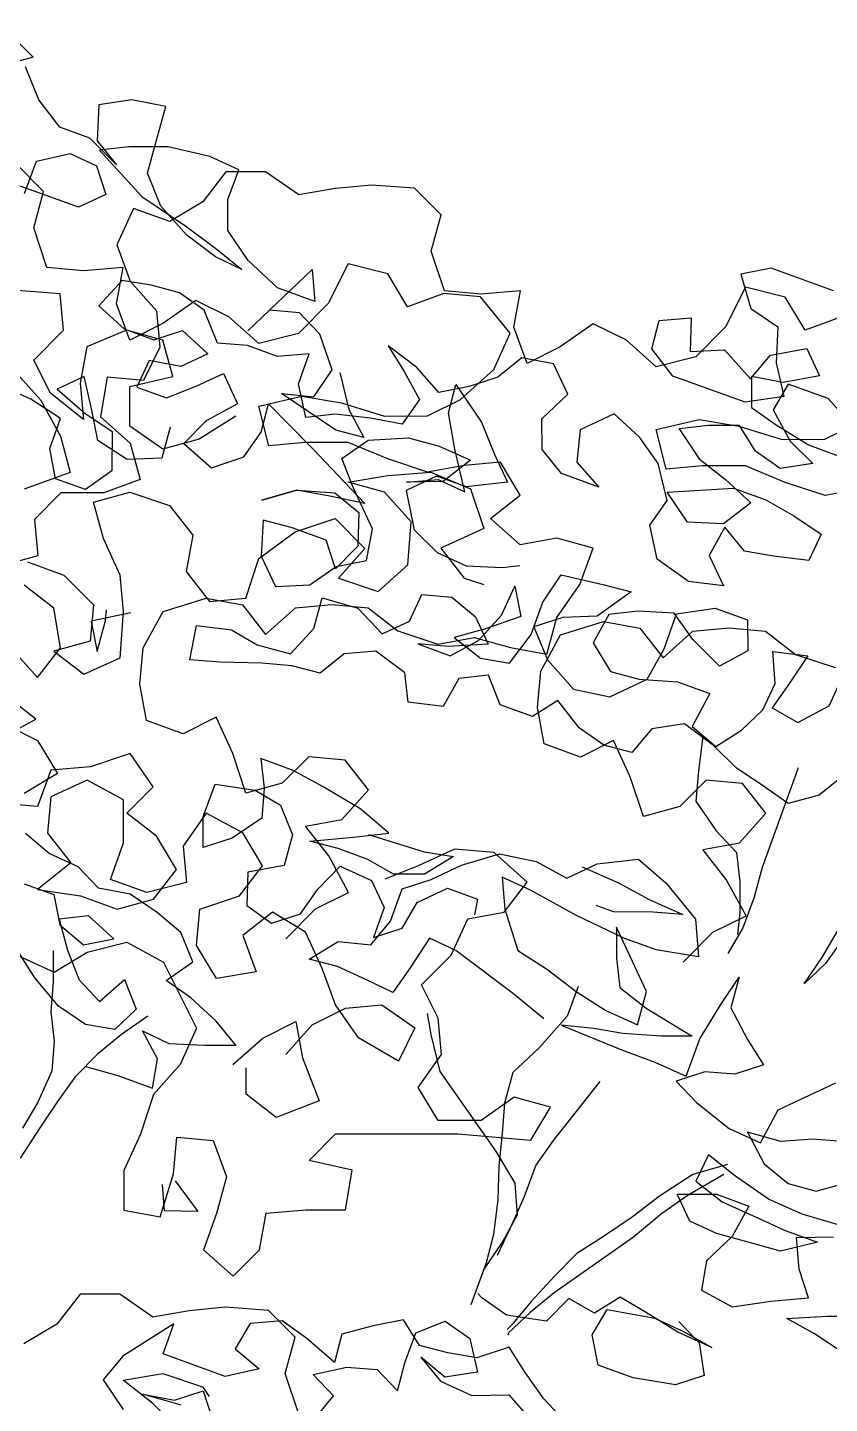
# Model space of a CAD drawing. Header units: millimetres. Extents: x 2622 to 2811, y 687 to 801.
# Drawn here: x 2711.2798 to 2711.5712, y 773.6423 to 774.1423 of the extents above; entities that cross this region are included whole.
import ezdxf

# ---------------------------------------------------------------- set-up
doc = ezdxf.new("R2010")
doc.units = ezdxf.units.MM
doc.layers.add('CHIOMA', color=94, linetype='Continuous')
doc.layers.add('tronco', color=36, linetype='Continuous')

msp = doc.modelspace()

# ---------------------------------------------------------------- linework, layer by layer
at = {"layer": 'CHIOMA'}
for p, q in [((2711.27103, 774.14234), (2711.28186, 774.13153)), ((2711.28186, 774.13153), (2711.26864, 774.12791)), ((2711.28395, 774.11602), (2711.27909, 774.12801)), ((2711.2916, 774.10608), (2711.28395, 774.11602)), ((2711.31772, 774.11604), (2711.3058, 774.11422)), ((2711.33012, 774.11358), (2711.31772, 774.11604)), ((2711.3058, 774.11422), (2711.30515, 774.10116)), ((2711.32643, 774.1006), (2711.33012, 774.11358)), ((2711.30244, 774.10214), (2711.2916, 774.10608)), ((2711.31223, 774.09246), (2711.30244, 774.10214)), ((2711.30515, 774.10116), (2711.31223, 774.09246)), ((2711.3234, 774.08942), (2711.32643, 774.1006)), ((2711.28306, 774.09383), (2711.2953, 774.09655)), ((2711.2953, 774.09655), (2711.30491, 774.09204)), ((2711.31666, 774.09903), (2711.30598, 774.09779)), ((2711.30598, 774.09779), (2711.32135, 774.08096)), ((2711.33095, 774.09896), (2711.31666, 774.09903)), ((2711.34607, 774.09552), (2711.33095, 774.09896)), ((2711.28569, 774.08279), (2711.27606, 774.0924)), ((2711.27879, 774.08208), (2711.28306, 774.09383)), ((2711.30491, 774.09204), (2711.30829, 774.08161)), ((2711.35659, 774.09068), (2711.34607, 774.09552)), ((2711.35265, 774.07983), (2711.35659, 774.09068)), ((2711.32826, 774.07743), (2711.3234, 774.08942)), ((2711.35195, 774.08987), (2711.34355, 774.07904)), ((2711.36637, 774.08988), (2711.35195, 774.08987)), ((2711.3784, 774.08148), (2711.36637, 774.08988)), ((2711.29843, 774.077), (2711.27493, 774.08553)), ((2711.28209, 774.06957), (2711.28569, 774.08279)), ((2711.30829, 774.08161), (2711.29843, 774.077)), ((2711.32135, 774.08096), (2711.33779, 774.06988)), ((2711.39162, 774.08389), (2711.3784, 774.08148)), ((2711.40484, 774.08511), (2711.39162, 774.08389)), ((2711.42047, 774.08392), (2711.40484, 774.08511)), ((2711.4301, 774.07431), (2711.42047, 774.08392)), ((2711.31831, 774.07661), (2711.31231, 774.06339)), ((2711.33153, 774.07182), (2711.31831, 774.07661)), ((2711.33771, 774.06684), (2711.32826, 774.07743)), ((2711.34355, 774.07904), (2711.33153, 774.07182)), ((2711.35266, 774.06857), (2711.35265, 774.07983)), ((2711.4265, 774.06109), (2711.4301, 774.07431)), ((2711.28692, 774.05515), (2711.28209, 774.06957)), ((2711.34815, 774.05896), (2711.33771, 774.06684)), ((2711.33779, 774.06988), (2711.34823, 774.062)), ((2711.35998, 774.05773), (2711.35266, 774.06857)), ((2711.31231, 774.06339), (2711.31713, 774.05017)), ((2711.34823, 774.062), (2711.35776, 774.05445)), ((2711.43132, 774.04667), (2711.4265, 774.06109)), ((2711.35776, 774.05445), (2711.34815, 774.05896)), ((2711.37067, 774.04772), (2711.35998, 774.05773)), ((2711.3963, 774.05645), (2711.3891, 774.04202)), ((2711.41073, 774.05286), (2711.3963, 774.05645)), ((2711.30014, 774.05396), (2711.28692, 774.05515)), ((2711.31456, 774.05517), (2711.30014, 774.05396)), ((2711.31217, 774.04195), (2711.31456, 774.05517)), ((2711.35991, 774.03218), (2711.38331, 774.05438)), ((2711.38331, 774.05438), (2711.38422, 774.0428)), ((2711.41795, 774.04085), (2711.41073, 774.05286)), ((2711.55005, 774.05489), (2711.53904, 774.05275)), ((2711.53904, 774.05275), (2711.54266, 774.04018)), ((2711.57264, 774.04669), (2711.55005, 774.05489)), ((2711.29173, 774.04554), (2711.27611, 774.04673)), ((2711.31418, 774.05047), (2711.30572, 774.04126)), ((2711.32478, 774.04867), (2711.31418, 774.05047)), ((2711.31713, 774.05017), (2711.32675, 774.03936)), ((2711.33505, 774.04596), (2711.32478, 774.04867)), ((2711.34401, 774.03964), (2711.33505, 774.04596)), ((2711.38422, 774.0428), (2711.37067, 774.04772)), ((2711.43117, 774.04567), (2711.41795, 774.04085)), ((2711.44439, 774.04448), (2711.43117, 774.04567)), ((2711.44455, 774.04548), (2711.43132, 774.04667)), ((2711.45897, 774.04669), (2711.44455, 774.04548)), ((2711.45658, 774.03347), (2711.45897, 774.04669)), ((2711.5407, 774.04797), (2711.53351, 774.03354)), ((2711.55513, 774.04438), (2711.5407, 774.04797)), ((2711.29295, 774.03232), (2711.29173, 774.04554)), ((2711.30572, 774.04126), (2711.31493, 774.03281)), ((2711.31699, 774.02873), (2711.31217, 774.04195)), ((2711.34102, 774.04318), (2711.32901, 774.03475)), ((2711.35304, 774.03718), (2711.34102, 774.04318)), ((2711.3891, 774.04202), (2711.37829, 774.03119)), ((2711.45522, 774.03126), (2711.44439, 774.04448)), ((2711.56236, 774.03236), (2711.55513, 774.04438)), ((2711.32675, 774.03936), (2711.32797, 774.02614)), ((2711.34886, 774.02765), (2711.34401, 774.03964)), ((2711.36387, 774.02757), (2711.35304, 774.03718)), ((2711.36771, 774.03958), (2711.35991, 774.03218)), ((2711.37864, 774.03869), (2711.36771, 774.03958)), ((2711.38604, 774.03088), (2711.37864, 774.03869)), ((2711.50669, 774.02561), (2711.50939, 774.03589)), ((2711.50939, 774.03589), (2711.52097, 774.0368)), ((2711.52097, 774.0368), (2711.52065, 774.02464)), ((2711.54266, 774.04018), (2711.55252, 774.03353)), ((2711.57557, 774.03718), (2711.56236, 774.03236)), ((2711.28214, 774.02149), (2711.29295, 774.03232)), ((2711.31579, 774.03234), (2711.30137, 774.02631)), ((2711.31493, 774.03281), (2711.32578, 774.02887)), ((2711.32901, 774.02874), (2711.31579, 774.03234)), ((2711.32901, 774.03475), (2711.31699, 774.02873)), ((2711.32578, 774.02887), (2711.33621, 774.03225)), ((2711.33621, 774.03225), (2711.34541, 774.02379)), ((2711.37829, 774.03119), (2711.36387, 774.02757)), ((2711.39057, 774.01799), (2711.38604, 774.03088)), ((2711.44922, 774.01804), (2711.45522, 774.03126)), ((2711.4614, 774.02025), (2711.45658, 774.03347)), ((2711.48542, 774.0347), (2711.47341, 774.02627)), ((2711.49745, 774.0287), (2711.48542, 774.0347)), ((2711.53351, 774.03354), (2711.5227, 774.02271)), ((2711.55252, 774.03353), (2711.55187, 774.02047)), ((2711.30137, 774.02631), (2711.29897, 774.01309)), ((2711.32797, 774.02614), (2711.32197, 774.01411)), ((2711.33263, 774.01553), (2711.32901, 774.02874)), ((2711.35979, 774.02676), (2711.34886, 774.02765)), ((2711.37064, 774.02282), (2711.35979, 774.02676)), ((2711.41089, 774.02662), (2711.41673, 774.01734)), ((2711.42133, 774.01874), (2711.41089, 774.02662)), ((2711.47341, 774.02627), (2711.4614, 774.02025)), ((2711.50828, 774.01909), (2711.49745, 774.0287)), ((2711.51433, 774.01568), (2711.50669, 774.02561)), ((2711.54982, 774.02326), (2711.56296, 774.02565)), ((2711.56296, 774.02565), (2711.56757, 774.01579)), ((2711.28816, 774.00947), (2711.28214, 774.02149)), ((2711.32406, 774.02131), (2711.31954, 774.0117)), ((2711.33556, 774.01918), (2711.32406, 774.02131)), ((2711.34541, 774.02379), (2711.33556, 774.01918)), ((2711.38222, 774.02373), (2711.37064, 774.02282)), ((2711.37828, 774.01288), (2711.38222, 774.02373)), ((2711.45945, 774.0223), (2711.45074, 774.01523)), ((2711.47095, 774.02017), (2711.45945, 774.0223)), ((2711.5227, 774.02271), (2711.50828, 774.01909)), ((2711.52065, 774.02464), (2711.53314, 774.02522)), ((2711.53314, 774.02522), (2711.54259, 774.01463)), ((2711.54259, 774.01463), (2711.54982, 774.02326)), ((2711.27493, 774.01788), (2711.28456, 774.00707)), ((2711.34115, 774.01204), (2711.35101, 774.01664)), ((2711.35101, 774.01664), (2711.35619, 774.00556)), ((2711.38392, 774.00813), (2711.39057, 774.01799)), ((2711.39328, 774.01701), (2711.39657, 774.00353)), ((2711.41673, 774.01734), (2711.42224, 774.00716)), ((2711.4293, 774.00971), (2711.42133, 774.01874)), ((2711.43721, 774.00721), (2711.44922, 774.01804)), ((2711.47613, 774.00908), (2711.47095, 774.02017)), ((2711.54055, 774.00616), (2711.51433, 774.01568)), ((2711.55187, 774.02047), (2711.55459, 774.00823)), ((2711.56757, 774.01579), (2711.55443, 774.0134)), ((2711.2811, 774.00724), (2711.26967, 774.0124)), ((2711.30048, 774.01555), (2711.29062, 774.01094)), ((2711.29062, 774.01094), (2711.30073, 774.00215)), ((2711.29897, 774.01309), (2711.30019, 773.99987)), ((2711.3032, 774.00331), (2711.30048, 774.01555)), ((2711.30875, 774.0153), (2711.30636, 774.00088)), ((2711.32197, 774.01411), (2711.30875, 774.0153)), ((2711.31701, 774.0119), (2711.33263, 774.01553)), ((2711.31702, 773.99748), (2711.31701, 774.0119)), ((2711.31954, 774.0117), (2711.33039, 774.00776)), ((2711.33039, 774.00776), (2711.34115, 774.01204)), ((2711.381, 774.00064), (2711.37828, 774.01288)), ((2711.44031, 774.01185), (2711.4293, 774.00971)), ((2711.43276, 774.00232), (2711.43546, 774.01259)), ((2711.43546, 774.01259), (2711.44484, 773.99896)), ((2711.45074, 774.01523), (2711.44031, 774.01185)), ((2711.54292, 774.01553), (2711.54293, 774.00428)), ((2711.55443, 774.0134), (2711.54292, 774.01553)), ((2711.55623, 774.01275), (2711.55082, 774.00346)), ((2711.5707, 774.0075), (2711.55623, 774.01275)), ((2711.29186, 774.00026), (2711.2811, 774.00724)), ((2711.28456, 774.00707), (2711.29178, 773.99385)), ((2711.30019, 773.99987), (2711.28816, 774.00947)), ((2711.36389, 774.00474), (2711.37951, 774.00836)), ((2711.37209, 774.00935), (2711.38392, 774.00813)), ((2711.39181, 773.99605), (2711.37209, 774.00935)), ((2711.37951, 774.00836), (2711.39394, 774.00597)), ((2711.39394, 774.00597), (2711.40957, 774.00117)), ((2711.42224, 774.00716), (2711.41592, 773.9982)), ((2711.4252, 774.00119), (2711.43721, 774.00721)), ((2711.46677, 774.0002), (2711.47613, 774.00908)), ((2711.55459, 774.00823), (2711.54055, 774.00616)), ((2711.58015, 773.99691), (2711.5707, 774.0075)), ((2711.30073, 774.00215), (2711.3106, 773.99551)), ((2711.30534, 773.9923), (2711.3032, 774.00331)), ((2711.30636, 774.00088), (2711.31718, 773.99127)), ((2711.35548, 774.00112), (2711.34227, 773.9927)), ((2711.35619, 774.00556), (2711.34477, 773.99947)), ((2711.36751, 773.99031), (2711.36389, 774.00474)), ((2711.36474, 773.99529), (2711.36744, 774.00556)), ((2711.36744, 774.00556), (2711.38314, 773.98964)), ((2711.39168, 774.00188), (2711.381, 774.00064)), ((2711.40442, 774.00033), (2711.39168, 774.00188)), ((2711.39657, 774.00353), (2711.40208, 773.99335)), ((2711.40957, 774.00117), (2711.4252, 774.00119)), ((2711.43515, 773.98917), (2711.43276, 774.00232)), ((2711.49298, 774.00194), (2711.48066, 773.99619)), ((2711.50219, 773.99349), (2711.49298, 774.00194)), ((2711.54293, 774.00428), (2711.55189, 773.99796)), ((2711.55082, 774.00346), (2711.5569, 773.99204)), ((2711.28793, 773.98941), (2711.29186, 774.00026)), ((2711.32905, 773.98908), (2711.31702, 773.99748)), ((2711.33163, 773.99708), (2711.3286, 773.9859)), ((2711.34477, 773.99947), (2711.33664, 773.99117)), ((2711.40208, 773.99335), (2711.39181, 773.99605)), ((2711.41592, 773.9982), (2711.40442, 774.00033)), ((2711.44484, 773.99896), (2711.44969, 773.98697)), ((2711.46678, 773.98895), (2711.46677, 774.0002)), ((2711.48066, 773.99619), (2711.47943, 773.98436)), ((2711.5083, 773.99625), (2711.52392, 773.99987)), ((2711.51192, 773.98183), (2711.5083, 773.99625)), ((2711.52724, 773.99769), (2711.51656, 773.99646)), ((2711.51656, 773.99646), (2711.52388, 773.98562)), ((2711.52392, 773.99987), (2711.53835, 773.99748)), ((2711.5385, 773.9977), (2711.52724, 773.99769)), ((2711.53835, 773.99748), (2711.55398, 773.99269)), ((2711.54434, 773.98842), (2711.5385, 773.9977)), ((2711.55189, 773.99796), (2711.56356, 773.99065)), ((2711.5696, 773.9927), (2711.58162, 773.99873)), ((2711.29178, 773.99385), (2711.2954, 773.98063)), ((2711.31611, 773.98532), (2711.30534, 773.9923)), ((2711.3106, 773.99551), (2711.31052, 773.98121)), ((2711.31718, 773.99127), (2711.3208, 773.97805)), ((2711.34227, 773.9927), (2711.32905, 773.98908)), ((2711.33664, 773.99117), (2711.34675, 773.98238)), ((2711.35842, 773.98633), (2711.36474, 773.99529)), ((2711.38073, 773.99153), (2711.36751, 773.99031)), ((2711.39636, 773.99154), (2711.38073, 773.99153)), ((2711.39399, 773.9857), (2711.4036, 773.99244)), ((2711.41079, 773.98555), (2711.39636, 773.99154)), ((2711.4036, 773.99244), (2711.41822, 773.99327)), ((2711.41822, 773.99327), (2711.4294, 773.99024)), ((2711.50893, 773.98388), (2711.50219, 773.99349)), ((2711.55398, 773.99269), (2711.5696, 773.9927)), ((2711.5569, 773.99204), (2711.56521, 773.98392)), ((2711.56356, 773.99065), (2711.57441, 773.98671)), ((2711.29007, 773.9784), (2711.28793, 773.98941)), ((2711.3286, 773.9859), (2711.31611, 773.98532)), ((2711.34675, 773.98238), (2711.35842, 773.98633)), ((2711.38314, 773.98964), (2711.40238, 773.96935)), ((2711.39827, 773.97494), (2711.39399, 773.9857)), ((2711.4294, 773.99024), (2711.44082, 773.98507)), ((2711.43869, 773.97357), (2711.43515, 773.98917)), ((2711.44969, 773.98697), (2711.4543, 773.97711)), ((2711.47385, 773.98024), (2711.46678, 773.98895)), ((2711.52388, 773.98562), (2711.53342, 773.97806)), ((2711.55329, 773.9821), (2711.54434, 773.98842)), ((2711.2954, 773.98063), (2711.27858, 773.97461)), ((2711.31052, 773.98121), (2711.30092, 773.97447)), ((2711.42522, 773.98075), (2711.41079, 773.98555)), ((2711.41079, 773.97954), (2711.42642, 773.98075)), ((2711.43844, 773.98317), (2711.42522, 773.98075)), ((2711.42642, 773.98075), (2711.44085, 773.97476)), ((2711.44082, 773.98507), (2711.43089, 773.97742)), ((2711.45166, 773.98438), (2711.43844, 773.98317)), ((2711.45888, 773.97237), (2711.45166, 773.98438)), ((2711.47943, 773.98436), (2711.48741, 773.97532)), ((2711.51222, 773.97041), (2711.50893, 773.98388)), ((2711.52514, 773.98305), (2711.51192, 773.98183)), ((2711.54076, 773.98306), (2711.52514, 773.98305)), ((2711.55519, 773.97706), (2711.54076, 773.98306)), ((2711.56521, 773.98392), (2711.55329, 773.9821)), ((2711.30092, 773.97447), (2711.29007, 773.9784)), ((2711.3208, 773.97805), (2711.30758, 773.97323)), ((2711.39637, 773.97712), (2711.41079, 773.97954)), ((2711.4096, 773.97353), (2711.39637, 773.97712)), ((2711.4285, 773.97931), (2711.41741, 773.97413)), ((2711.41749, 773.97717), (2711.42908, 773.97808)), ((2711.43089, 773.97742), (2711.41749, 773.97717)), ((2711.43935, 773.97538), (2711.4285, 773.97931)), ((2711.42908, 773.97808), (2711.43869, 773.97357)), ((2711.4543, 773.97711), (2711.43935, 773.97538)), ((2711.48741, 773.97532), (2711.47385, 773.98024)), ((2711.53342, 773.97806), (2711.54262, 773.96961)), ((2711.56962, 773.97227), (2711.55519, 773.97706)), ((2711.29196, 773.97322), (2711.28235, 773.96359)), ((2711.30758, 773.97323), (2711.29196, 773.97322)), ((2711.30382, 773.96982), (2711.31704, 773.97344)), ((2711.31704, 773.97344), (2711.33147, 773.96865)), ((2711.365, 773.97065), (2711.37757, 773.97427)), ((2711.37757, 773.97427), (2711.365, 773.97065)), ((2711.37757, 773.97427), (2711.39153, 773.97329)), ((2711.38907, 773.97214), (2711.37757, 773.97427)), ((2711.40238, 773.96935), (2711.38907, 773.97214)), ((2711.39153, 773.97329), (2711.40017, 773.96607)), ((2711.40518, 773.96016), (2711.39827, 773.97494)), ((2711.41922, 773.96272), (2711.4096, 773.97353)), ((2711.41741, 773.97413), (2711.42038, 773.95975)), ((2711.44085, 773.97476), (2711.44567, 773.96034)), ((2711.44807, 773.96394), (2711.45888, 773.97237)), ((2711.5123, 773.97345), (2711.53637, 773.97494)), ((2711.51962, 773.96261), (2711.5123, 773.97345)), ((2711.53637, 773.97494), (2711.54813, 773.97068)), ((2711.54813, 773.97068), (2711.55832, 773.96493)), ((2711.58284, 773.97469), (2711.56962, 773.97227)), ((2711.30744, 773.9566), (2711.30382, 773.96982)), ((2711.33147, 773.96865), (2711.33989, 773.95784)), ((2711.40017, 773.96607), (2711.39984, 773.95391)), ((2711.5059, 773.96145), (2711.51222, 773.97041)), ((2711.54262, 773.96961), (2711.53269, 773.96196)), ((2711.28235, 773.96359), (2711.28356, 773.95037)), ((2711.36542, 773.96333), (2711.36477, 773.95027)), ((2711.37569, 773.96063), (2711.36542, 773.96333)), ((2711.38834, 773.95604), (2711.37569, 773.96063)), ((2711.37715, 773.95907), (2711.39157, 773.96389)), ((2711.39157, 773.96389), (2711.4024, 773.95308)), ((2711.41803, 773.94709), (2711.41922, 773.96272)), ((2711.4589, 773.95434), (2711.44807, 773.96394)), ((2711.50862, 773.94921), (2711.5059, 773.96145)), ((2711.53269, 773.96196), (2711.51962, 773.96261)), ((2711.53326, 773.96073), (2711.52752, 773.95054)), ((2711.54033, 773.95202), (2711.53326, 773.96073)), ((2711.55832, 773.96493), (2711.56818, 773.95828)), ((2711.31346, 773.94339), (2711.30744, 773.9566)), ((2711.33989, 773.95784), (2711.3375, 773.94461)), ((2711.36394, 773.94944), (2711.37715, 773.95907)), ((2711.39172, 773.94561), (2711.38834, 773.95604)), ((2711.40305, 773.94865), (2711.40518, 773.96016)), ((2711.42038, 773.95975), (2711.42868, 773.95163)), ((2711.44567, 773.96034), (2711.43005, 773.95311)), ((2711.47212, 773.95675), (2711.4589, 773.95434)), ((2711.48534, 773.95316), (2711.47212, 773.95675)), ((2711.56818, 773.95828), (2711.56367, 773.94867)), ((2711.39984, 773.95391), (2711.39172, 773.94561)), ((2711.4024, 773.95308), (2711.3928, 773.94226)), ((2711.42868, 773.95163), (2711.4392, 773.94678)), ((2711.43005, 773.95311), (2711.43847, 773.9423)), ((2711.48055, 773.93993), (2711.48534, 773.95316)), ((2711.55093, 773.95022), (2711.54033, 773.95202)), ((2711.28356, 773.95037), (2711.27034, 773.94675)), ((2711.2798, 773.94816), (2711.29303, 773.94337)), ((2711.35915, 773.93501), (2711.36394, 773.94944)), ((2711.36477, 773.95027), (2711.36995, 773.93918)), ((2711.38244, 773.93977), (2711.39204, 773.94651)), ((2711.39204, 773.94651), (2711.40305, 773.94865)), ((2711.40722, 773.93746), (2711.41803, 773.94709)), ((2711.4392, 773.94678), (2711.45227, 773.94614)), ((2711.45227, 773.94614), (2711.45867, 773.94688)), ((2711.51996, 773.941), (2711.50862, 773.94921)), ((2711.52752, 773.95054), (2711.5327, 773.93945)), ((2711.56367, 773.94867), (2711.55093, 773.95022)), ((2711.29303, 773.94337), (2711.30386, 773.93256)), ((2711.31468, 773.93017), (2711.31346, 773.94339)), ((2711.3375, 773.94461), (2711.34593, 773.9338)), ((2711.3928, 773.94226), (2711.40722, 773.93746)), ((2711.43847, 773.9423), (2711.44569, 773.9399)), ((2711.46714, 773.93358), (2711.47379, 773.94344)), ((2711.47379, 773.94344), (2711.48891, 773.94)), ((2711.5327, 773.93945), (2711.51996, 773.941)), ((2711.28943, 773.93134), (2711.27861, 773.93975)), ((2711.36995, 773.93918), (2711.38244, 773.93977)), ((2711.41859, 773.92664), (2711.42311, 773.93626)), ((2711.42311, 773.93626), (2711.43403, 773.93536)), ((2711.45211, 773.9288), (2711.45695, 773.93932)), ((2711.45695, 773.93932), (2711.4591, 773.92831)), ((2711.47214, 773.92791), (2711.48055, 773.93993)), ((2711.49918, 773.93729), (2711.48678, 773.92849)), ((2711.48891, 773.94), (2711.49918, 773.93729)), ((2711.29185, 773.91692), (2711.28943, 773.93134)), ((2711.30386, 773.93256), (2711.30267, 773.91934)), ((2711.30818, 773.92682), (2711.30858, 773.93077)), ((2711.3291, 773.93018), (2711.34472, 773.935)), ((2711.34472, 773.935), (2711.35795, 773.93261)), ((2711.34593, 773.9338), (2711.35915, 773.93501)), ((2711.35795, 773.93261), (2711.36637, 773.9218)), ((2711.36637, 773.9218), (2711.37718, 773.93143)), ((2711.37718, 773.93143), (2711.3904, 773.93264)), ((2711.38384, 773.92391), (2711.38688, 773.93509)), ((2711.38688, 773.93509), (2711.39986, 773.9314)), ((2711.3904, 773.93264), (2711.40362, 773.93145)), ((2711.39986, 773.9314), (2711.40874, 773.92204)), ((2711.40362, 773.93145), (2711.41445, 773.92305)), ((2711.43403, 773.93536), (2711.44266, 773.92814)), ((2711.46288, 773.92182), (2711.46714, 773.93358)), ((2711.5157, 773.92925), (2711.52975, 773.93131)), ((2711.52975, 773.93131), (2711.5415, 773.92705)), ((2711.31738, 773.92962), (2711.303, 773.92665)), ((2711.303, 773.92665), (2711.30514, 773.91565)), ((2711.30514, 773.91565), (2711.30818, 773.92682)), ((2711.31349, 773.91334), (2711.31468, 773.93017)), ((2711.3219, 773.91695), (2711.3291, 773.93018)), ((2711.40874, 773.92204), (2711.41859, 773.92664)), ((2711.44266, 773.92814), (2711.44727, 773.91828)), ((2711.44366, 773.91959), (2711.45211, 773.9288)), ((2711.4591, 773.92831), (2711.4462, 773.92379)), ((2711.47429, 773.92791), (2711.46386, 773.92454)), ((2711.46855, 773.91468), (2711.47214, 773.92791)), ((2711.47351, 773.9217), (2711.48913, 773.92652)), ((2711.48678, 773.92849), (2711.47429, 773.92791)), ((2711.49105, 773.92899), (2711.48531, 773.9188)), ((2711.48913, 773.92652), (2711.50235, 773.92413)), ((2711.50173, 773.93023), (2711.49105, 773.92899)), ((2711.5148, 773.92958), (2711.50173, 773.93023)), ((2711.51111, 773.9166), (2711.5157, 773.92925)), ((2711.52154, 773.91997), (2711.5148, 773.92958)), ((2711.5415, 773.92705), (2711.54151, 773.91579)), ((2711.33883, 773.91263), (2711.34129, 773.92504)), ((2711.34129, 773.92504), (2711.35402, 773.92348)), ((2711.35402, 773.92348), (2711.36331, 773.91807)), ((2711.37539, 773.9147), (2711.38384, 773.92391)), ((2711.41445, 773.92305), (2711.42888, 773.91825)), ((2711.42888, 773.91825), (2711.4421, 773.92067)), ((2711.4462, 773.92379), (2711.43486, 773.92074)), ((2711.43486, 773.92074), (2711.4444, 773.91319)), ((2711.4421, 773.92067), (2711.45532, 773.91707)), ((2711.455, 773.91139), (2711.46288, 773.92182)), ((2711.46386, 773.92454), (2711.46872, 773.91254)), ((2711.46631, 773.90847), (2711.47351, 773.9217)), ((2711.50235, 773.92413), (2711.51078, 773.91332)), ((2711.51078, 773.91332), (2711.52159, 773.92294)), ((2711.52159, 773.92294), (2711.53481, 773.92416)), ((2711.53481, 773.92416), (2711.54803, 773.92297)), ((2711.54803, 773.92297), (2711.55886, 773.91456)), ((2711.27382, 773.91691), (2711.28345, 773.9061)), ((2711.28345, 773.9061), (2711.29185, 773.91692)), ((2711.30267, 773.91934), (2711.28945, 773.91572)), ((2711.28945, 773.91572), (2711.30027, 773.90731)), ((2711.32071, 773.90373), (2711.3219, 773.91695)), ((2711.36331, 773.91807), (2711.37539, 773.9147)), ((2711.40644, 773.91571), (2711.39486, 773.9148)), ((2711.41688, 773.90783), (2711.40644, 773.91571)), ((2711.42172, 773.91835), (2711.43347, 773.91408)), ((2711.43265, 773.91745), (2711.42172, 773.91835)), ((2711.44727, 773.91828), (2711.43265, 773.91745)), ((2711.43347, 773.91408), (2711.44366, 773.91959)), ((2711.45532, 773.91707), (2711.46855, 773.91468)), ((2711.48531, 773.9188), (2711.49172, 773.90829)), ((2711.50503, 773.9055), (2711.51111, 773.9166)), ((2711.53132, 773.91028), (2711.52154, 773.91997)), ((2711.54151, 773.91579), (2711.53132, 773.91028)), ((2711.30027, 773.90731), (2711.31349, 773.91334)), ((2711.34976, 773.91173), (2711.33883, 773.91263)), ((2711.36495, 773.91133), (2711.34976, 773.91173)), ((2711.37588, 773.91043), (2711.36495, 773.91133)), ((2711.39486, 773.9148), (2711.38615, 773.90773)), ((2711.4444, 773.91319), (2711.455, 773.91139)), ((2711.46872, 773.91254), (2711.47817, 773.90195)), ((2711.55062, 773.91555), (2711.56336, 773.914)), ((2711.55154, 773.90397), (2711.55062, 773.91555)), ((2711.56336, 773.914), (2711.55671, 773.90414)), ((2711.55886, 773.91456), (2711.57329, 773.90977)), ((2711.38615, 773.90773), (2711.37588, 773.91043)), ((2711.41812, 773.89715), (2711.41688, 773.90783)), ((2711.4366, 773.90579), (2711.43085, 773.8956)), ((2711.44728, 773.90703), (2711.4366, 773.90579)), ((2711.45156, 773.89627), (2711.44728, 773.90703)), ((2711.46512, 773.89525), (2711.46631, 773.90847)), ((2711.49172, 773.90829), (2711.50199, 773.90558)), ((2711.57109, 773.89585), (2711.57593, 773.90637)), ((2711.32313, 773.89051), (2711.32071, 773.90373)), ((2711.47817, 773.90195), (2711.49148, 773.89917)), ((2711.49148, 773.89917), (2711.50503, 773.9055)), ((2711.50199, 773.90558), (2711.51596, 773.9046)), ((2711.51596, 773.9046), (2711.52771, 773.90034)), ((2711.54702, 773.89435), (2711.55154, 773.90397)), ((2711.55671, 773.90414), (2711.55039, 773.89518)), ((2711.28289, 773.89099), (2711.27336, 773.89854)), ((2711.43085, 773.8956), (2711.41812, 773.89715)), ((2711.46331, 773.892), (2711.45156, 773.89627)), ((2711.47259, 773.89784), (2711.46331, 773.892)), ((2711.48023, 773.8879), (2711.47259, 773.89784)), ((2711.52771, 773.90034), (2711.52131, 773.88834)), ((2711.55968, 773.88976), (2711.57109, 773.89585)), ((2711.27271, 773.88548), (2711.28289, 773.89099)), ((2711.34837, 773.89173), (2711.33635, 773.88571)), ((2711.35439, 773.87852), (2711.34837, 773.89173)), ((2711.46753, 773.88203), (2711.46512, 773.89525)), ((2711.53922, 773.88696), (2711.54702, 773.89435)), ((2711.55039, 773.89518), (2711.55968, 773.88976)), ((2711.27144, 773.88926), (2711.28347, 773.88326)), ((2711.33635, 773.88571), (2711.32313, 773.89051)), ((2711.48919, 773.88158), (2711.48023, 773.8879)), ((2711.50669, 773.88751), (2711.49946, 773.87888)), ((2711.5186, 773.88933), (2711.50669, 773.88751)), ((2711.52904, 773.88144), (2711.5186, 773.88933)), ((2711.52131, 773.88834), (2711.52994, 773.88112)), ((2711.52994, 773.88112), (2711.53922, 773.88696)), ((2711.28347, 773.88326), (2711.29069, 773.87125)), ((2711.48076, 773.87723), (2711.46753, 773.88203)), ((2711.49277, 773.88325), (2711.48076, 773.87723)), ((2711.49946, 773.87888), (2711.48919, 773.88158)), ((2711.4988, 773.87003), (2711.49277, 773.88325)), ((2711.52518, 773.88489), (2711.52362, 773.87216)), ((2711.53734, 773.87332), (2711.52904, 773.88144)), ((2711.31713, 773.87848), (2711.30271, 773.87366)), ((2711.32555, 773.86647), (2711.31713, 773.87848)), ((2711.35921, 773.8641), (2711.35439, 773.87852)), ((2711.36465, 773.87666), (2711.36589, 773.86598)), ((2711.3764, 773.87239), (2711.36465, 773.87666)), ((2711.38204, 773.87734), (2711.37243, 773.86771)), ((2711.39526, 773.87615), (2711.38204, 773.87734)), ((2711.40368, 773.86534), (2711.39526, 773.87615)), ((2711.29069, 773.87125), (2711.27868, 773.86402)), ((2711.28829, 773.87245), (2711.28349, 773.85922)), ((2711.30271, 773.87366), (2711.28829, 773.87245)), ((2711.38749, 773.86632), (2711.3764, 773.87239)), ((2711.5472, 773.86667), (2711.53734, 773.87332)), ((2711.30151, 773.86885), (2711.28829, 773.86283)), ((2711.31474, 773.86165), (2711.30151, 773.86885)), ((2711.31595, 773.85684), (2711.32555, 773.86647)), ((2711.34371, 773.85561), (2711.34798, 773.86737)), ((2711.34798, 773.86737), (2711.36252, 773.86516)), ((2711.37243, 773.86771), (2711.35921, 773.8641)), ((2711.36589, 773.86598), (2711.36499, 773.85505)), ((2711.40097, 773.85836), (2711.38749, 773.86632)), ((2711.50362, 773.85561), (2711.4988, 773.87003)), ((2711.52644, 773.86886), (2711.51684, 773.85923)), ((2711.53967, 773.86767), (2711.52644, 773.86886)), ((2711.54809, 773.85686), (2711.53967, 773.86767)), ((2711.55616, 773.86035), (2711.5472, 773.86667)), ((2711.5762, 773.87047), (2711.5675, 773.86339)), ((2711.28829, 773.86283), (2711.2871, 773.84961)), ((2711.31475, 773.84603), (2711.31474, 773.86165)), ((2711.36252, 773.86516), (2711.37181, 773.85974)), ((2711.39408, 773.85451), (2711.40368, 773.86534)), ((2711.5675, 773.86339), (2711.55616, 773.86035)), ((2711.28349, 773.85922), (2711.27027, 773.86041)), ((2711.32677, 773.84844), (2711.31595, 773.85684)), ((2711.34479, 773.85687), (2711.33639, 773.84484)), ((2711.34372, 773.84436), (2711.34371, 773.85561)), ((2711.35802, 773.84967), (2711.34479, 773.85687)), ((2711.37181, 773.85974), (2711.37608, 773.84898)), ((2711.41108, 773.84958), (2711.40097, 773.85836)), ((2711.51684, 773.85923), (2711.50362, 773.85561)), ((2711.53849, 773.84603), (2711.54809, 773.85686)), ((2711.36499, 773.85505), (2711.35415, 773.84773)), ((2711.38086, 773.8521), (2711.39408, 773.85451)), ((2711.38928, 773.84129), (2711.38086, 773.8521)), ((2711.28769, 773.84219), (2711.27906, 773.84941)), ((2711.2871, 773.84961), (2711.29553, 773.8388)), ((2711.30996, 773.8328), (2711.31475, 773.84603)), ((2711.33399, 773.83643), (2711.32677, 773.84844)), ((2711.35415, 773.84773), (2711.34372, 773.84436)), ((2711.36525, 773.83766), (2711.35802, 773.84967)), ((2711.37608, 773.84898), (2711.37305, 773.83781)), ((2711.38241, 773.84668), (2711.39827, 773.84809)), ((2711.39268, 773.84398), (2711.38241, 773.84668)), ((2711.39827, 773.84809), (2711.41108, 773.84958)), ((2711.40377, 773.84916), (2711.42399, 773.84285)), ((2711.52527, 773.84361), (2711.53849, 773.84603)), ((2711.29821, 773.83735), (2711.28769, 773.84219)), ((2711.33639, 773.84484), (2711.33761, 773.83162)), ((2711.39651, 773.82807), (2711.38928, 773.84129)), ((2711.40353, 773.84004), (2711.39268, 773.84398)), ((2711.43496, 773.84373), (2711.42174, 773.83771)), ((2711.42399, 773.84285), (2711.43458, 773.84105)), ((2711.43458, 773.84105), (2711.42407, 773.83463)), ((2711.44938, 773.84254), (2711.43496, 773.84373)), ((2711.43754, 773.83793), (2711.45134, 773.84213)), ((2711.46141, 773.83174), (2711.44938, 773.84254)), ((2711.45134, 773.84213), (2711.46465, 773.83934)), ((2711.53369, 773.8328), (2711.52527, 773.84361)), ((2711.29553, 773.8388), (2711.28352, 773.82917)), ((2711.30561, 773.82955), (2711.29821, 773.83735)), ((2711.32559, 773.8256), (2711.33399, 773.83643)), ((2711.35684, 773.82683), (2711.36525, 773.83766)), ((2711.37305, 773.83781), (2711.35991, 773.83541)), ((2711.3853, 773.82927), (2711.39343, 773.83757)), ((2711.39343, 773.83757), (2711.40485, 773.8324)), ((2711.41282, 773.83463), (2711.40353, 773.84004)), ((2711.42174, 773.83771), (2711.40972, 773.83289)), ((2711.42646, 773.83274), (2711.43754, 773.83793)), ((2711.46465, 773.83934), (2711.47575, 773.83327)), ((2711.47575, 773.83327), (2711.48684, 773.83845)), ((2711.48133, 773.83738), (2711.49456, 773.83155)), ((2711.48684, 773.83845), (2711.50179, 773.84019)), ((2711.50179, 773.84019), (2711.5119, 773.8314)), ((2711.27858, 773.83117), (2711.28942, 773.82724)), ((2711.32318, 773.828), (2711.30996, 773.8328)), ((2711.33761, 773.83162), (2711.32318, 773.828)), ((2711.35991, 773.83541), (2711.35959, 773.82326)), ((2711.40485, 773.8324), (2711.40946, 773.82255)), ((2711.42407, 773.83463), (2711.41282, 773.83463)), ((2711.41602, 773.82937), (2711.42646, 773.83274)), ((2711.45233, 773.83358), (2711.45325, 773.822)), ((2711.46285, 773.82874), (2711.45233, 773.83358)), ((2711.45301, 773.82091), (2711.46141, 773.83174)), ((2711.49456, 773.83155), (2711.50566, 773.82548)), ((2711.5119, 773.8314), (2711.52251, 773.81834)), ((2711.54091, 773.81959), (2711.53369, 773.8328)), ((2711.28352, 773.82917), (2711.29915, 773.82678)), ((2711.28942, 773.82724), (2711.29157, 773.81623)), ((2711.29915, 773.82678), (2711.31237, 773.82198)), ((2711.31711, 773.82742), (2711.30561, 773.82955)), ((2711.31237, 773.82198), (2711.32559, 773.8256)), ((2711.32697, 773.82077), (2711.31711, 773.82742)), ((2711.34242, 773.82201), (2711.35684, 773.82683)), ((2711.37898, 773.82031), (2711.3853, 773.82927)), ((2711.38449, 773.82205), (2711.39651, 773.82807)), ((2711.41176, 773.81762), (2711.41602, 773.82937)), ((2711.42137, 773.82436), (2711.43246, 773.82954)), ((2711.43246, 773.82954), (2711.4433, 773.82561)), ((2711.4433, 773.82561), (2711.44224, 773.81986)), ((2711.47904, 773.8198), (2711.46285, 773.82874)), ((2711.3356, 773.81355), (2711.32697, 773.82077)), ((2711.34123, 773.80879), (2711.34242, 773.82201)), ((2711.36887, 773.82083), (2711.35806, 773.81241)), ((2711.35959, 773.82326), (2711.36855, 773.81693)), ((2711.38089, 773.81363), (2711.36887, 773.82083)), ((2711.37368, 773.81122), (2711.38449, 773.82205)), ((2711.40946, 773.82255), (2711.40552, 773.8117)), ((2711.41595, 773.81507), (2711.42137, 773.82436)), ((2711.43979, 773.81849), (2711.45301, 773.82091)), ((2711.45325, 773.822), (2711.45802, 773.80697)), ((2711.49276, 773.82096), (2711.48644, 773.82325)), ((2711.50706, 773.82088), (2711.49276, 773.82096)), ((2711.50566, 773.82548), (2711.51799, 773.81999)), ((2711.51799, 773.81999), (2711.50706, 773.82088)), ((2711.302, 773.8196), (2711.29132, 773.81837)), ((2711.29132, 773.81837), (2711.29437, 773.80703)), ((2711.29157, 773.81623), (2711.3002, 773.80901)), ((2711.31121, 773.81115), (2711.302, 773.8196)), ((2711.36855, 773.81693), (2711.37898, 773.82031)), ((2711.40454, 773.80899), (2711.41176, 773.81762)), ((2711.43379, 773.80527), (2711.43979, 773.81849)), ((2711.49647, 773.81143), (2711.47904, 773.8198)), ((2711.52251, 773.81834), (2711.52366, 773.80463)), ((2711.5289, 773.81357), (2711.54091, 773.81959)), ((2711.3002, 773.80901), (2711.31121, 773.81115)), ((2711.33988, 773.80279), (2711.3356, 773.81355)), ((2711.35806, 773.81241), (2711.36288, 773.79919)), ((2711.38692, 773.80041), (2711.38089, 773.81363)), ((2711.40552, 773.8117), (2711.41595, 773.81507)), ((2711.42589, 773.81147), (2711.41892, 773.8007)), ((2711.43551, 773.80695), (2711.42589, 773.81147)), ((2711.49383, 773.81545), (2711.49384, 773.8042)), ((2711.50478, 773.79204), (2711.49383, 773.81545)), ((2711.50822, 773.80716), (2711.49647, 773.81143)), ((2711.51809, 773.80274), (2711.5289, 773.81357)), ((2711.28254, 773.797), (2711.2767, 773.80628)), ((2711.28955, 773.79912), (2711.30157, 773.80635)), ((2711.29437, 773.80703), (2711.29864, 773.79627)), ((2711.30157, 773.80635), (2711.31599, 773.80997)), ((2711.31599, 773.80997), (2711.32922, 773.80277)), ((2711.34846, 773.79677), (2711.34123, 773.80879)), ((2711.38219, 773.8038), (2711.3927, 773.81021)), ((2711.3927, 773.81021), (2711.40454, 773.80899)), ((2711.45639, 773.79119), (2711.43551, 773.80695)), ((2711.45802, 773.80697), (2711.46879, 773.79999)), ((2711.52366, 773.80463), (2711.50822, 773.80716)), ((2711.27633, 773.80512), (2711.28955, 773.79912)), ((2711.32922, 773.80277), (2711.34126, 773.77874)), ((2711.33027, 773.79604), (2711.33988, 773.80279)), ((2711.39246, 773.80109), (2711.38219, 773.8038)), ((2711.40298, 773.79625), (2711.39246, 773.80109)), ((2711.41892, 773.8007), (2711.4126, 773.79174)), ((2711.42298, 773.79444), (2711.43379, 773.80527)), ((2711.49384, 773.8042), (2711.49508, 773.79352)), ((2711.29109, 773.78674), (2711.28254, 773.797)), ((2711.2892, 773.79561), (2711.2883, 773.78468)), ((2711.29864, 773.79627), (2711.30604, 773.78847)), ((2711.30604, 773.78847), (2711.31508, 773.79644)), ((2711.31508, 773.79644), (2711.31935, 773.78569)), ((2711.33923, 773.78972), (2711.33027, 773.79604)), ((2711.36288, 773.79919), (2711.34846, 773.79677)), ((2711.39174, 773.7872), (2711.38692, 773.80041)), ((2711.4126, 773.79174), (2711.40298, 773.79625)), ((2711.46879, 773.79999), (2711.47923, 773.79211)), ((2711.53173, 773.78738), (2711.53837, 773.79724)), ((2711.53837, 773.79724), (2711.53534, 773.78607)), ((2711.429, 773.78242), (2711.42298, 773.79444)), ((2711.4674, 773.78208), (2711.45639, 773.79119)), ((2711.47988, 773.79392), (2711.47594, 773.78307)), ((2711.47923, 773.79211), (2711.48999, 773.78513)), ((2711.49508, 773.79352), (2711.50462, 773.78596)), ((2711.50142, 773.77997), (2711.50478, 773.79204)), ((2711.30095, 773.78009), (2711.29109, 773.78674)), ((2711.31935, 773.78569), (2711.31155, 773.77829)), ((2711.34844, 773.78127), (2711.33923, 773.78972)), ((2711.38333, 773.77998), (2711.39534, 773.786)), ((2711.40016, 773.77518), (2711.39174, 773.7872)), ((2711.39534, 773.786), (2711.40856, 773.78721)), ((2711.40856, 773.78721), (2711.42059, 773.77881)), ((2711.50462, 773.78596), (2711.52138, 773.77579)), ((2711.52409, 773.7748), (2711.53173, 773.78738)), ((2711.53534, 773.78607), (2711.54143, 773.77465)), ((2711.35551, 773.77256), (2711.34844, 773.78127)), ((2711.3653, 773.77515), (2711.37732, 773.78117)), ((2711.37732, 773.78117), (2711.37973, 773.76795)), ((2711.43022, 773.7692), (2711.429, 773.78242)), ((2711.48999, 773.78513), (2711.50142, 773.77997)), ((2711.31155, 773.77829), (2711.30095, 773.78009)), ((2711.32158, 773.77772), (2711.33119, 773.7732)), ((2711.32709, 773.76753), (2711.32158, 773.77772)), ((2711.34126, 773.77874), (2711.33526, 773.76551)), ((2711.37372, 773.76915), (2711.38333, 773.77998)), ((2711.42059, 773.77881), (2711.41459, 773.76678)), ((2711.47373, 773.77978), (2711.496, 773.77068)), ((2711.48556, 773.77856), (2711.47373, 773.77978)), ((2711.49616, 773.77676), (2711.48556, 773.77856)), ((2711.51013, 773.77578), (2711.49616, 773.77676)), ((2711.52138, 773.77579), (2711.51013, 773.77578)), ((2711.33119, 773.7732), (2711.34426, 773.77256)), ((2711.34426, 773.77256), (2711.35551, 773.77256)), ((2711.35449, 773.76553), (2711.3653, 773.77515)), ((2711.41459, 773.76678), (2711.40016, 773.77518)), ((2711.496, 773.77068), (2711.50775, 773.76641)), ((2711.51917, 773.76124), (2711.52409, 773.7748)), ((2711.54143, 773.77465), (2711.54727, 773.76537)), ((2711.32529, 773.75693), (2711.32709, 773.76753)), ((2711.37973, 773.76795), (2711.38576, 773.75233)), ((2711.42181, 773.75717), (2711.43022, 773.7692)), ((2711.50775, 773.76641), (2711.51917, 773.76124)), ((2711.30055, 773.76489), (2711.31263, 773.76153)), ((2711.31263, 773.76153), (2711.32529, 773.75693)), ((2711.33526, 773.76551), (2711.32566, 773.75468)), ((2711.35931, 773.75471), (2711.3593, 773.76433)), ((2711.52591, 773.76289), (2711.51548, 773.75952)), ((2711.53684, 773.76199), (2711.52591, 773.76289)), ((2711.54727, 773.76537), (2711.53684, 773.76199)), ((2711.42904, 773.74516), (2711.42181, 773.75717)), ((2711.51548, 773.75952), (2711.52288, 773.75172)), ((2711.55262, 773.74911), (2711.57356, 773.7589)), ((2711.32566, 773.75468), (2711.32086, 773.74025)), ((2711.37014, 773.74631), (2711.35931, 773.75471)), ((2711.38576, 773.75233), (2711.37014, 773.74631)), ((2711.45668, 773.7536), (2711.44466, 773.74517)), ((2711.4699, 773.75001), (2711.45668, 773.7536)), ((2711.52288, 773.75172), (2711.53479, 773.74228)), ((2711.4627, 773.73798), (2711.4699, 773.75001)), ((2711.54622, 773.73711), (2711.55262, 773.74911)), ((2711.44466, 773.74517), (2711.42904, 773.74516)), ((2711.53479, 773.74228), (2711.54622, 773.73711)), ((2711.54145, 773.74088), (2711.54754, 773.72947)), ((2711.55353, 773.73752), (2711.54145, 773.74088)), ((2711.32086, 773.74025), (2711.31486, 773.72703)), ((2711.33289, 773.72584), (2711.33408, 773.73906)), ((2711.33408, 773.73906), (2711.34731, 773.73787)), ((2711.34731, 773.73787), (2711.35213, 773.72466)), ((2711.38217, 773.73069), (2711.39178, 773.74032)), ((2711.39178, 773.74032), (2711.43625, 773.74036)), ((2711.43625, 773.74036), (2711.4627, 773.73798)), ((2711.56511, 773.73843), (2711.55353, 773.73752)), ((2711.57604, 773.73754), (2711.56511, 773.73843)), ((2711.3978, 773.7271), (2711.38217, 773.73069)), ((2711.52724, 773.73274), (2711.52273, 773.72313)), ((2711.53678, 773.72519), (2711.52724, 773.73274)), ((2711.31486, 773.72703), (2711.31488, 773.7126)), ((2711.3281, 773.71021), (2711.33289, 773.72584)), ((2711.39541, 773.71268), (2711.3978, 773.7271)), ((2711.53414, 773.72921), (2711.52158, 773.72559)), ((2711.54754, 773.72947), (2711.55617, 773.72224)), ((2711.32959, 773.71241), (2711.32892, 773.72186)), ((2711.33352, 773.72326), (2711.34175, 773.71209)), ((2711.35213, 773.72466), (2711.34853, 773.71143)), ((2711.53283, 773.7256), (2711.51986, 773.71803)), ((2711.52273, 773.72313), (2711.53226, 773.71557)), ((2711.54902, 773.71665), (2711.53678, 773.72519)), ((2711.55617, 773.72224), (2711.56644, 773.71954)), ((2711.56644, 773.71954), (2711.57777, 773.72259)), ((2711.51591, 773.71844), (2711.53021, 773.71837)), ((2711.52052, 773.70858), (2711.51591, 773.71844)), ((2711.53021, 773.71837), (2711.54196, 773.7141)), ((2711.56135, 773.71116), (2711.54902, 773.71665)), ((2711.31488, 773.7126), (2711.3281, 773.71021)), ((2711.34175, 773.71209), (2711.32959, 773.71241)), ((2711.34853, 773.71143), (2711.34374, 773.6982)), ((2711.36417, 773.69822), (2711.36656, 773.71145)), ((2711.36656, 773.71145), (2711.38099, 773.71266)), ((2711.38099, 773.71266), (2711.39541, 773.71268)), ((2711.53226, 773.71557), (2711.54459, 773.71008)), ((2711.54196, 773.7141), (2711.53589, 773.70301)), ((2711.57614, 773.70681), (2711.56135, 773.71116)), ((2711.53013, 773.70407), (2711.52052, 773.70858)), ((2711.54459, 773.71008), (2711.55511, 773.70524)), ((2711.53589, 773.70301), (2711.52653, 773.69413)), ((2711.54041, 773.70137), (2711.53013, 773.70407)), ((2711.55339, 773.69768), (2711.54041, 773.70137)), ((2711.56686, 773.70097), (2711.55339, 773.69768)), ((2711.55511, 773.70524), (2711.56686, 773.70097)), ((2711.5593, 773.70269), (2711.57269, 773.70295)), ((2711.56021, 773.69111), (2711.5593, 773.70269)), ((2711.34374, 773.6982), (2711.35456, 773.6886)), ((2711.35456, 773.6886), (2711.36417, 773.69822)), ((2711.52653, 773.69413), (2711.52473, 773.68353)), ((2711.56359, 773.68068), (2711.56021, 773.69111)), ((2711.29893, 773.68205), (2711.29052, 773.67122)), ((2711.31335, 773.68206), (2711.29893, 773.68205)), ((2711.32538, 773.67366), (2711.31335, 773.68206)), ((2711.52473, 773.68353), (2711.53582, 773.67746)), ((2711.54987, 773.67952), (2711.56359, 773.68068)), ((2711.3386, 773.67607), (2711.32538, 773.67366)), ((2711.35182, 773.67729), (2711.3386, 773.67607)), ((2711.36745, 773.6761), (2711.35182, 773.67729)), ((2711.37707, 773.66649), (2711.36745, 773.6761)), ((2711.48505, 773.66724), (2711.49047, 773.67652)), ((2711.49047, 773.67652), (2711.50773, 773.67333)), ((2711.53582, 773.67746), (2711.54987, 773.67952)), ((2711.29052, 773.67122), (2711.27851, 773.664)), ((2711.33306, 773.67125), (2711.3145, 773.65957)), ((2711.32913, 773.6604), (2711.33306, 773.67125)), ((2711.36075, 773.67143), (2711.35533, 773.66215)), ((2711.37233, 773.67234), (2711.36075, 773.67143)), ((2711.38129, 773.66602), (2711.37233, 773.67234)), ((2711.41645, 773.6727), (2711.40544, 773.67056)), ((2711.42229, 773.66342), (2711.41645, 773.6727)), ((2711.42089, 773.66802), (2711.43165, 773.6723)), ((2711.43165, 773.6723), (2711.44061, 773.66598)), ((2711.51611, 773.66824), (2711.50444, 773.67555)), ((2711.50773, 773.67333), (2711.51824, 773.66849)), ((2711.51652, 773.67219), (2711.52392, 773.66439)), ((2711.55579, 773.67328), (2711.57041, 773.67411)), ((2711.56598, 773.66753), (2711.55579, 773.67328)), ((2711.57041, 773.67411), (2711.58166, 773.67412)), ((2711.37348, 773.65327), (2711.37707, 773.66649)), ((2711.3914, 773.65724), (2711.38129, 773.66602)), ((2711.39411, 773.66751), (2711.3914, 773.65724)), ((2711.40544, 773.67056), (2711.39411, 773.66751)), ((2711.41695, 773.65717), (2711.42089, 773.66802)), ((2711.44061, 773.66598), (2711.44333, 773.65374)), ((2711.4872, 773.65623), (2711.48505, 773.66724)), ((2711.52844, 773.66275), (2711.51611, 773.66824)), ((2711.51824, 773.66849), (2711.52844, 773.66275)), ((2711.5857, 773.65424), (2711.56598, 773.66753)), ((2711.35533, 773.66215), (2711.36396, 773.65492)), ((2711.43256, 773.66071), (2711.42229, 773.66342)), ((2711.44316, 773.65891), (2711.43256, 773.66071)), ((2711.45482, 773.66286), (2711.44316, 773.65891)), ((2711.46066, 773.65358), (2711.45482, 773.66286)), ((2711.52392, 773.66439), (2711.52573, 773.65247)), ((2711.3145, 773.65957), (2711.30728, 773.65094)), ((2711.35172, 773.6522), (2711.32913, 773.6604)), ((2711.41425, 773.6469), (2711.41695, 773.65717)), ((2711.42278, 773.65915), (2711.42986, 773.65044)), ((2711.43142, 773.65192), (2711.42278, 773.65915)), ((2711.49985, 773.65164), (2711.4872, 773.65623)), ((2711.30728, 773.65094), (2711.3146, 773.6401)), ((2711.31458, 773.65081), (2711.329, 773.65323)), ((2711.32541, 773.6424), (2711.31458, 773.65081)), ((2711.329, 773.65323), (2711.34343, 773.64843)), ((2711.36396, 773.65492), (2711.35172, 773.6522)), ((2711.3783, 773.63885), (2711.37348, 773.65327)), ((2711.38368, 773.65288), (2711.39592, 773.6556)), ((2711.39108, 773.64508), (2711.38368, 773.65288)), ((2711.39592, 773.6556), (2711.40685, 773.6547)), ((2711.40685, 773.6547), (2711.41425, 773.6469)), ((2711.44333, 773.65374), (2711.43142, 773.65192)), ((2711.4674, 773.64398), (2711.46066, 773.65358)), ((2711.5153, 773.6491), (2711.49985, 773.65164)), ((2711.52573, 773.65247), (2711.5153, 773.6491)), ((2711.32174, 773.64569), (2711.33324, 773.64356)), ((2711.33563, 773.64168), (2711.32174, 773.64569)), ((2711.33324, 773.64356), (2711.34368, 773.64694)), ((2711.34343, 773.64843), (2711.34584, 773.64483)), ((2711.34368, 773.64694), (2711.34705, 773.63651)), ((2711.42986, 773.65044), (2711.44128, 773.64527)), ((2711.33624, 773.6316), (2711.32541, 773.6424)), ((2711.38386, 773.63645), (2711.39108, 773.64508)), ((2711.44128, 773.64527), (2711.45467, 773.64553)), ((2711.45467, 773.64553), (2711.46264, 773.6365)), ((2711.4748, 773.63618), (2711.4674, 773.64398))]:
    msp.add_line(p, q, dxfattribs=at)
at = {"layer": 'tronco'}
for p, q in [((2711.52362, 773.87216), (2711.52273, 773.86123)), ((2711.55985, 773.87333), (2711.54673, 773.83717)), ((2711.52273, 773.86123), (2711.53004, 773.85039)), ((2711.53004, 773.85039), (2711.53744, 773.84259)), ((2711.53744, 773.84259), (2711.53868, 773.83191)), ((2711.54673, 773.83717), (2711.5437, 773.826)), ((2711.53868, 773.83191), (2711.53869, 773.82066)), ((2711.5437, 773.826), (2711.53976, 773.81515)), ((2711.53869, 773.82066), (2711.53787, 773.81277)), ((2711.58248, 773.82011), (2711.56984, 773.80219)), ((2711.53976, 773.81515), (2711.53434, 773.80586)), ((2711.56869, 773.80465), (2711.5741, 773.81394)), ((2711.28919, 773.80686), (2711.2892, 773.79561)), ((2711.56204, 773.79479), (2711.56869, 773.80465)), ((2711.56984, 773.80219), (2711.56204, 773.79479)), ((2711.2883, 773.78468), (2711.28954, 773.774)), ((2711.32355, 773.78314), (2711.31394, 773.7764)), ((2711.42649, 773.77647), (2711.42517, 773.78411)), ((2711.47594, 773.78307), (2711.4656, 773.77148)), ((2711.31394, 773.7764), (2711.30523, 773.76933)), ((2711.42979, 773.763), (2711.42649, 773.77647)), ((2711.28954, 773.774), (2711.28864, 773.76307)), ((2711.4656, 773.77148), (2711.45624, 773.7626)), ((2711.30523, 773.76933), (2711.29711, 773.76102)), ((2711.28864, 773.76307), (2711.28347, 773.75165)), ((2711.29711, 773.76102), (2711.29078, 773.75207)), ((2711.45001, 773.73417), (2711.42979, 773.763)), ((2711.45624, 773.7626), (2711.45321, 773.75143)), ((2711.48779, 773.75934), (2711.4708, 773.73788)), ((2711.28347, 773.75165), (2711.27806, 773.74236)), ((2711.29078, 773.75207), (2711.28414, 773.7422)), ((2711.45321, 773.75143), (2711.45231, 773.7405)), ((2711.28414, 773.7422), (2711.27716, 773.73144)), ((2711.45231, 773.7405), (2711.45109, 773.72867)), ((2711.4708, 773.73788), (2711.46448, 773.72892)), ((2711.457, 773.72243), (2711.45001, 773.73417)), ((2711.45109, 773.72867), (2711.45076, 773.71651)), ((2711.46448, 773.72892), (2711.46021, 773.71717)), ((2711.45792, 773.71084), (2711.457, 773.72243)), ((2711.52158, 773.72559), (2711.50951, 773.7177)), ((2711.45076, 773.71651), (2711.44921, 773.70377)), ((2711.46021, 773.71717), (2711.45504, 773.70575)), ((2711.50951, 773.7177), (2711.49957, 773.71005)), ((2711.51986, 773.71803), (2711.51025, 773.71129)), ((2711.45217, 773.70065), (2711.45792, 773.71084)), ((2711.51025, 773.71129), (2711.49998, 773.70274)), ((2711.45504, 773.70575), (2711.45053, 773.69613)), ((2711.49957, 773.71005), (2711.48873, 773.70273)), ((2711.44552, 773.69079), (2711.45217, 773.70065)), ((2711.44921, 773.70377), (2711.44651, 773.6935)), ((2711.49998, 773.70274), (2711.47116, 773.68251)), ((2711.48873, 773.70273), (2711.47945, 773.69689)), ((2711.47945, 773.69689), (2711.47132, 773.68859)), ((2711.44651, 773.6935), (2711.44093, 773.67814)), ((2711.47132, 773.68859), (2711.46286, 773.67938)), ((2711.44495, 773.68077), (2711.44347, 773.68233)), ((2711.45391, 773.67445), (2711.44495, 773.68077)), ((2711.47116, 773.68251), (2711.46246, 773.67544)), ((2711.49515, 773.68096), (2711.48587, 773.67512)), ((2711.50444, 773.67555), (2711.49515, 773.68096)), ((2711.46286, 773.67938), (2711.45564, 773.67075)), ((2711.47658, 773.68054), (2711.46846, 773.67224)), ((2711.48587, 773.67512), (2711.47658, 773.68054)), ((2711.46846, 773.67224), (2711.45391, 773.67445)), ((2711.45564, 773.67075), (2711.45408, 773.66927)), ((2711.46246, 773.67544), (2711.45466, 773.66804)), ((2711.45466, 773.66804), (2711.45433, 773.66714))]:
    msp.add_line(p, q, dxfattribs=at)

doc.saveas('drawing.dxf')
